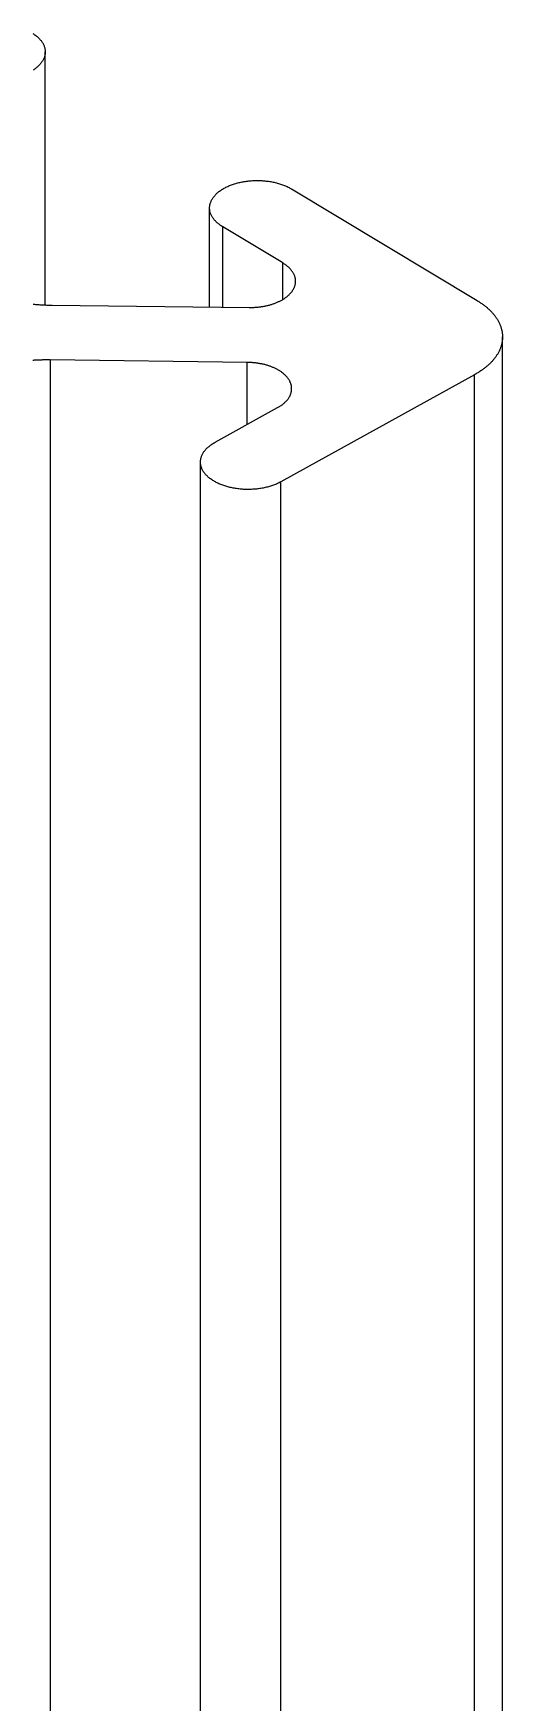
# Model space of a CAD drawing. Extents: x 2.5 to 24.6, y 0.9 to 36.2.
# Drawn here: x 7.774 to 8.203, y 24.876 to 26.404 of the extents above; entities that cross this region are included whole.
import ezdxf

# ---------------------------------------------------------------- set-up
doc = ezdxf.new("R2010")
doc.units = 0
doc.layers.get('0').update_dxf_attribs({"linetype": 'CONTINUOUS'})
doc.layers.add('RAILS', color=254, linetype='CONTINUOUS')

# ---------------------------------------------------------------- blocks, each defined once
blk = doc.blocks.new('A$C41153C96')
at = {"color": 0, "linetype": 'CONTINUOUS', "extrusion": (1e-16, 0.816497, 0.57735)}
for p, q in [((0.9613, 19.6096), (0.9613, 19.8413)), ((1.1866, 19.7158), (1.3565, 19.6135)), ((1.1117, 19.6077), (1.1117, 19.6984)), ((1.1787, 19.648), (1.1238, 19.681)), ((1.1238, 19.6075), (1.1238, 19.681)), ((1.1787, 19.6146), (1.1787, 19.648)), ((0.9677, 19.6094), (1.1477, 19.6072)), ((1.3796, 5.2712), (1.3796, 19.5803)), ((1.1459, 19.557), (0.9658, 19.5592)), ((0.9658, 19.5592), (0.9658, 5.0421)), ((1.1459, 19.5), (1.1459, 19.557)), ((1.3541, 19.5457), (1.1769, 19.4476)), ((1.3541, 5.257), (1.3541, 19.5457)), ((1.1167, 19.4839), (1.1739, 19.5156)), ((1.1033, 5.1182), (1.1033, 19.4657)), ((1.1769, 5.1589), (1.1769, 19.4476))]:
    blk.add_line(p, q, dxfattribs=at)
at = {"color": 0, "linetype": 'CONTINUOUS'}
for points in [[(0.9499, 19.8582, 0), (0.9506, 19.8578, 0), (0.9513, 19.8573, 0), (0.9519, 19.8568, 0), (0.9526, 19.8563, 0), (0.9532, 19.8558, 0), (0.9538, 19.8553, 0), (0.9544, 19.8548, 0), (0.955, 19.8543, 0), (0.9555, 19.8538, 0), (0.956, 19.8532, 0), (0.9565, 19.8527, 0), (0.957, 19.8521, 0), (0.9575, 19.8516, 0), (0.9579, 19.851, 0), (0.9583, 19.8504, 0), (0.9587, 19.8499, 0), (0.959, 19.8493, 0), (0.9593, 19.8487, 0), (0.9596, 19.8481, 0), (0.9599, 19.8475, 0), (0.9602, 19.8469, 0), (0.9604, 19.8463, 0), (0.9606, 19.8457, 0), (0.9608, 19.8451, 0), (0.9609, 19.8445, 0), (0.961, 19.8439, 0), (0.9611, 19.8433, 0), (0.9612, 19.8426, 0), (0.9612, 19.842, 0), (0.9613, 19.8414, 0), (0.9612, 19.8408, 0), (0.9612, 19.8402, 0), (0.9611, 19.8396, 0), (0.9611, 19.8389, 0), (0.9609, 19.8383, 0), (0.9608, 19.8377, 0), (0.9606, 19.8371, 0), (0.9605, 19.8365, 0), (0.9602, 19.8359, 0), (0.96, 19.8353, 0), (0.9597, 19.8347, 0), (0.9594, 19.8341, 0), (0.9591, 19.8335, 0), (0.9588, 19.8329, 0), (0.9584, 19.8324, 0), (0.958, 19.8318, 0), (0.9576, 19.8312, 0), (0.9571, 19.8307, 0), (0.9567, 19.8301, 0), (0.9562, 19.8296, 0), (0.9557, 19.829, 0), (0.9551, 19.8285, 0), (0.9546, 19.828, 0), (0.954, 19.8274, 0), (0.9534, 19.8269, 0), (0.9528, 19.8264, 0), (0.9521, 19.8259, 0), (0.9515, 19.8255, 0), (0.9508, 19.825, 0), (0.9501, 19.8245, 0)], [(1.1238, 19.681, 0), (1.1231, 19.6815, 0), (1.1223, 19.6819, 0), (1.1217, 19.6824, 0), (1.121, 19.6829, 0), (1.1203, 19.6834, 0), (1.1197, 19.6839, 0), (1.1191, 19.6844, 0), (1.1185, 19.6849, 0), (1.118, 19.6854, 0), (1.1174, 19.6859, 0), (1.1169, 19.6865, 0), (1.1164, 19.687, 0), (1.1159, 19.6876, 0), (1.1155, 19.6881, 0), (1.1151, 19.6887, 0), (1.1147, 19.6893, 0), (1.1143, 19.6898, 0), (1.1139, 19.6904, 0), (1.1136, 19.691, 0), (1.1133, 19.6916, 0), (1.113, 19.6922, 0), (1.1128, 19.6928, 0), (1.1125, 19.6934, 0), (1.1123, 19.694, 0), (1.1122, 19.6946, 0), (1.112, 19.6952, 0), (1.1119, 19.6958, 0), (1.1118, 19.6965, 0), (1.1118, 19.6971, 0), (1.1117, 19.6977, 0), (1.1117, 19.6983, 0), (1.1117, 19.6989, 0), (1.1117, 19.6995, 0), (1.1118, 19.7001, 0), (1.1119, 19.7008, 0), (1.112, 19.7014, 0), (1.1121, 19.702, 0), (1.1123, 19.7026, 0), (1.1125, 19.7032, 0), (1.1127, 19.7038, 0), (1.113, 19.7044, 0), (1.1132, 19.705, 0), (1.1135, 19.7056, 0), (1.1138, 19.7062, 0), (1.1142, 19.7068, 0), (1.1145, 19.7073, 0), (1.1149, 19.7079, 0), (1.1154, 19.7085, 0), (1.1158, 19.709, 0), (1.1163, 19.7096, 0), (1.1167, 19.7102, 0), (1.1173, 19.7107, 0), (1.1178, 19.7112, 0), (1.1183, 19.7118, 0), (1.1189, 19.7123, 0), (1.1195, 19.7128, 0), (1.1201, 19.7133, 0), (1.1208, 19.7138, 0), (1.1215, 19.7143, 0), (1.1221, 19.7147, 0), (1.1228, 19.7152, 0), (1.1236, 19.7156, 0), (1.1243, 19.7161, 0), (1.1251, 19.7165, 0), (1.1259, 19.7169, 0), (1.1266, 19.7173, 0), (1.1275, 19.7177, 0), (1.1283, 19.7181, 0), (1.1291, 19.7185, 0), (1.13, 19.7189, 0), (1.1309, 19.7192, 0), (1.1318, 19.7196, 0), (1.1327, 19.7199, 0), (1.1336, 19.7202, 0), (1.1345, 19.7205, 0), (1.1355, 19.7208, 0), (1.1364, 19.7211, 0), (1.1374, 19.7213, 0), (1.1384, 19.7216, 0), (1.1394, 19.7218, 0), (1.1404, 19.722, 0), (1.1414, 19.7222, 0), (1.1424, 19.7224, 0), (1.1434, 19.7226, 0), (1.1445, 19.7227, 0), (1.1455, 19.7229, 0), (1.1465, 19.723, 0), (1.1476, 19.7231, 0), (1.1486, 19.7232, 0), (1.1497, 19.7233, 0), (1.1508, 19.7234, 0), (1.1518, 19.7234, 0), (1.1529, 19.7235, 0), (1.154, 19.7235, 0), (1.155, 19.7235, 0), (1.1561, 19.7235, 0), (1.1572, 19.7235, 0), (1.1582, 19.7234, 0), (1.1593, 19.7234, 0), (1.1603, 19.7233, 0), (1.1614, 19.7232, 0), (1.1625, 19.7232, 0), (1.1635, 19.723, 0), (1.1646, 19.7229, 0), (1.1656, 19.7228, 0), (1.1666, 19.7226, 0), (1.1677, 19.7225, 0), (1.1687, 19.7223, 0), (1.1697, 19.7221, 0), (1.1707, 19.7219, 0), (1.1717, 19.7216, 0), (1.1727, 19.7214, 0), (1.1736, 19.7211, 0), (1.1746, 19.7209, 0), (1.1756, 19.7206, 0), (1.1765, 19.7203, 0), (1.1774, 19.72, 0), (1.1783, 19.7197, 0), (1.1792, 19.7193, 0), (1.1801, 19.719, 0), (1.181, 19.7186, 0), (1.1818, 19.7182, 0), (1.1827, 19.7179, 0), (1.1835, 19.7175, 0), (1.1843, 19.7171, 0), (1.1851, 19.7166, 0), (1.1858, 19.7162, 0), (1.1866, 19.7158, 0)], [(1.1477, 19.6072, 0), (1.1485, 19.6072, 0), (1.1492, 19.6072, 0), (1.15, 19.6072, 0), (1.1508, 19.6073, 0), (1.1515, 19.6073, 0), (1.1523, 19.6073, 0), (1.1531, 19.6074, 0), (1.1538, 19.6074, 0), (1.1546, 19.6075, 0), (1.1554, 19.6075, 0), (1.1561, 19.6076, 0), (1.1569, 19.6077, 0), (1.1576, 19.6078, 0), (1.1584, 19.6079, 0), (1.1591, 19.608, 0), (1.1599, 19.6081, 0), (1.1606, 19.6082, 0), (1.1613, 19.6084, 0), (1.1621, 19.6085, 0), (1.1628, 19.6087, 0), (1.1635, 19.6088, 0), (1.1642, 19.609, 0), (1.1649, 19.6091, 0), (1.1656, 19.6093, 0), (1.1663, 19.6095, 0), (1.167, 19.6097, 0), (1.1677, 19.6099, 0), (1.1684, 19.6101, 0), (1.169, 19.6103, 0), (1.1697, 19.6105, 0), (1.1704, 19.6108, 0), (1.171, 19.611, 0), (1.1717, 19.6112, 0), (1.1723, 19.6115, 0), (1.1729, 19.6118, 0), (1.1736, 19.612, 0), (1.1742, 19.6123, 0), (1.1748, 19.6126, 0), (1.1753, 19.6128, 0), (1.1759, 19.6131, 0), (1.1765, 19.6134, 0), (1.1771, 19.6137, 0), (1.1776, 19.614, 0), (1.1782, 19.6143, 0), (1.1787, 19.6147, 0), (1.1792, 19.615, 0), (1.1798, 19.6153, 0), (1.1803, 19.6156, 0), (1.1807, 19.616, 0), (1.1812, 19.6163, 0), (1.1817, 19.6167, 0), (1.1822, 19.617, 0), (1.1826, 19.6174, 0), (1.1831, 19.6178, 0), (1.1835, 19.6181, 0), (1.1839, 19.6185, 0), (1.1843, 19.6189, 0), (1.1847, 19.6193, 0), (1.1851, 19.6196, 0), (1.1854, 19.62, 0), (1.1858, 19.6204, 0), (1.1861, 19.6208, 0), (1.1865, 19.6212, 0), (1.1868, 19.6216, 0), (1.1871, 19.622, 0), (1.1874, 19.6224, 0), (1.1876, 19.6229, 0), (1.1879, 19.6233, 0), (1.1882, 19.6237, 0), (1.1884, 19.6241, 0), (1.1886, 19.6245, 0), (1.1888, 19.625, 0), (1.189, 19.6254, 0), (1.1892, 19.6258, 0), (1.1894, 19.6263, 0), (1.1895, 19.6267, 0), (1.1897, 19.6271, 0), (1.1898, 19.6276, 0), (1.1899, 19.628, 0), (1.19, 19.6284, 0), (1.1901, 19.6289, 0), (1.1901, 19.6293, 0), (1.1902, 19.6298, 0), (1.1902, 19.6302, 0), (1.1903, 19.6307, 0), (1.1903, 19.6311, 0), (1.1903, 19.6315, 0), (1.1903, 19.632, 0), (1.1902, 19.6324, 0), (1.1902, 19.6329, 0), (1.1901, 19.6333, 0), (1.1901, 19.6338, 0), (1.19, 19.6342, 0), (1.1899, 19.6346, 0), (1.1898, 19.6351, 0), (1.1896, 19.6355, 0), (1.1895, 19.6359, 0), (1.1893, 19.6364, 0), (1.1892, 19.6368, 0), (1.189, 19.6372, 0), (1.1888, 19.6377, 0), (1.1886, 19.6381, 0), (1.1884, 19.6385, 0), (1.1881, 19.6389, 0), (1.1879, 19.6394, 0), (1.1876, 19.6398, 0), (1.1873, 19.6402, 0), (1.187, 19.6406, 0), (1.1867, 19.641, 0), (1.1864, 19.6414, 0), (1.1861, 19.6418, 0), (1.1858, 19.6422, 0), (1.1854, 19.6426, 0), (1.185, 19.643, 0), (1.1847, 19.6434, 0), (1.1843, 19.6438, 0), (1.1839, 19.6441, 0), (1.1834, 19.6445, 0), (1.183, 19.6449, 0), (1.1826, 19.6452, 0), (1.1821, 19.6456, 0), (1.1817, 19.646, 0), (1.1812, 19.6463, 0), (1.1807, 19.6466, 0), (1.1802, 19.647, 0), (1.1797, 19.6473, 0), (1.1792, 19.6476, 0), (1.1787, 19.648, 0)], [(0.9501, 19.6103, 0), (0.9509, 19.6103, 0), (0.9516, 19.6102, 0), (0.9524, 19.6101, 0), (0.9531, 19.6101, 0), (0.9539, 19.61, 0), (0.9547, 19.6099, 0), (0.9554, 19.6099, 0), (0.9562, 19.6098, 0), (0.9569, 19.6098, 0), (0.9577, 19.6097, 0), (0.9585, 19.6097, 0), (0.9592, 19.6097, 0), (0.96, 19.6096, 0), (0.9608, 19.6096, 0), (0.9615, 19.6096, 0), (0.9623, 19.6095, 0), (0.9631, 19.6095, 0), (0.9638, 19.6095, 0), (0.9646, 19.6095, 0), (0.9654, 19.6094, 0), (0.9661, 19.6094, 0), (0.9669, 19.6094, 0), (0.9677, 19.6094, 0)], [(1.3565, 19.6135, 0), (1.3572, 19.6131, 0), (1.3579, 19.6126, 0), (1.3586, 19.6122, 0), (1.3593, 19.6117, 0), (1.3599, 19.6113, 0), (1.3606, 19.6109, 0), (1.3612, 19.6104, 0), (1.3619, 19.6099, 0), (1.3625, 19.6095, 0), (1.3631, 19.609, 0), (1.3637, 19.6085, 0), (1.3643, 19.6081, 0), (1.3649, 19.6076, 0), (1.3655, 19.6071, 0), (1.366, 19.6066, 0), (1.3666, 19.6061, 0), (1.3671, 19.6056, 0), (1.3677, 19.6051, 0), (1.3682, 19.6046, 0), (1.3687, 19.6041, 0), (1.3692, 19.6036, 0), (1.3697, 19.6031, 0), (1.3701, 19.6025, 0), (1.3706, 19.602, 0), (1.3711, 19.6015, 0), (1.3715, 19.601, 0), (1.372, 19.6004, 0), (1.3724, 19.5999, 0), (1.3728, 19.5994, 0), (1.3732, 19.5988, 0), (1.3736, 19.5983, 0), (1.3739, 19.5977, 0), (1.3743, 19.5972, 0), (1.3747, 19.5966, 0), (1.375, 19.5961, 0), (1.3753, 19.5955, 0), (1.3757, 19.595, 0), (1.376, 19.5944, 0), (1.3762, 19.5938, 0), (1.3765, 19.5933, 0), (1.3768, 19.5927, 0), (1.3771, 19.5921, 0), (1.3773, 19.5916, 0), (1.3775, 19.591, 0), (1.3778, 19.5904, 0), (1.378, 19.5898, 0), (1.3782, 19.5893, 0), (1.3783, 19.5887, 0), (1.3785, 19.5881, 0), (1.3787, 19.5875, 0), (1.3788, 19.5869, 0), (1.3789, 19.5864, 0), (1.3791, 19.5858, 0), (1.3792, 19.5852, 0), (1.3793, 19.5846, 0), (1.3794, 19.584, 0), (1.3794, 19.5834, 0), (1.3795, 19.5828, 0), (1.3796, 19.5823, 0), (1.3796, 19.5817, 0), (1.3796, 19.5811, 0), (1.3796, 19.5805, 0), (1.3796, 19.5799, 0), (1.3796, 19.5793, 0), (1.3796, 19.5787, 0), (1.3795, 19.5781, 0), (1.3795, 19.5776, 0), (1.3794, 19.577, 0), (1.3793, 19.5764, 0), (1.3793, 19.5758, 0), (1.3791, 19.5752, 0), (1.379, 19.5746, 0), (1.3789, 19.574, 0), (1.3788, 19.5735, 0), (1.3786, 19.5729, 0), (1.3784, 19.5723, 0), (1.3783, 19.5717, 0), (1.3781, 19.5711, 0), (1.3779, 19.5706, 0), (1.3777, 19.57, 0), (1.3774, 19.5694, 0), (1.3772, 19.5688, 0), (1.3769, 19.5683, 0), (1.3767, 19.5677, 0), (1.3764, 19.5671, 0), (1.3761, 19.5666, 0), (1.3758, 19.566, 0), (1.3755, 19.5655, 0), (1.3752, 19.5649, 0), (1.3749, 19.5643, 0), (1.3745, 19.5638, 0), (1.3742, 19.5632, 0), (1.3738, 19.5627, 0), (1.3734, 19.5621, 0), (1.373, 19.5616, 0), (1.3726, 19.5611, 0), (1.3722, 19.5605, 0), (1.3718, 19.56, 0), (1.3713, 19.5595, 0), (1.3709, 19.5589, 0), (1.3704, 19.5584, 0), (1.37, 19.5579, 0), (1.3695, 19.5574, 0), (1.369, 19.5568, 0), (1.3685, 19.5563, 0), (1.368, 19.5558, 0), (1.3674, 19.5553, 0), (1.3669, 19.5548, 0), (1.3664, 19.5543, 0), (1.3658, 19.5538, 0), (1.3652, 19.5534, 0), (1.3646, 19.5529, 0), (1.3641, 19.5524, 0), (1.3635, 19.5519, 0), (1.3629, 19.5514, 0), (1.3622, 19.551, 0), (1.3616, 19.5505, 0), (1.361, 19.5501, 0), (1.3603, 19.5496, 0), (1.3597, 19.5491, 0), (1.359, 19.5487, 0), (1.3583, 19.5483, 0), (1.3576, 19.5478, 0), (1.3569, 19.5474, 0), (1.3562, 19.547, 0), (1.3555, 19.5466, 0), (1.3548, 19.5461, 0), (1.3541, 19.5457, 0)], [(0.9658, 19.5592, 0), (0.9651, 19.5592, 0), (0.9643, 19.5592, 0), (0.9635, 19.5592, 0), (0.9628, 19.5592, 0), (0.962, 19.5592, 0), (0.9612, 19.5592, 0), (0.9605, 19.5592, 0), (0.9597, 19.5592, 0), (0.9589, 19.5592, 0), (0.9582, 19.5591, 0), (0.9574, 19.5591, 0), (0.9566, 19.5591, 0), (0.9559, 19.5591, 0), (0.9551, 19.559, 0), (0.9543, 19.559, 0), (0.9536, 19.559, 0), (0.9528, 19.5589, 0), (0.952, 19.5589, 0), (0.9513, 19.5589, 0), (0.9505, 19.5588, 0), (0.9498, 19.5588, 0)], [(1.1739, 19.5156, 0), (1.1744, 19.5159, 0), (1.175, 19.5162, 0), (1.1755, 19.5165, 0), (1.176, 19.5168, 0), (1.1765, 19.5172, 0), (1.177, 19.5175, 0), (1.1775, 19.5178, 0), (1.178, 19.5182, 0), (1.1785, 19.5185, 0), (1.1789, 19.5189, 0), (1.1794, 19.5193, 0), (1.1798, 19.5196, 0), (1.1802, 19.52, 0), (1.1806, 19.5204, 0), (1.181, 19.5208, 0), (1.1814, 19.5211, 0), (1.1818, 19.5215, 0), (1.1821, 19.5219, 0), (1.1825, 19.5223, 0), (1.1828, 19.5227, 0), (1.1831, 19.5231, 0), (1.1834, 19.5235, 0), (1.1837, 19.5239, 0), (1.184, 19.5244, 0), (1.1843, 19.5248, 0), (1.1845, 19.5252, 0), (1.1847, 19.5256, 0), (1.185, 19.526, 0), (1.1852, 19.5265, 0), (1.1854, 19.5269, 0), (1.1856, 19.5273, 0), (1.1858, 19.5277, 0), (1.1859, 19.5282, 0), (1.1861, 19.5286, 0), (1.1862, 19.5291, 0), (1.1863, 19.5295, 0), (1.1864, 19.5299, 0), (1.1865, 19.5304, 0), (1.1866, 19.5308, 0), (1.1866, 19.5313, 0), (1.1867, 19.5317, 0), (1.1867, 19.5321, 0), (1.1867, 19.5326, 0), (1.1867, 19.533, 0), (1.1867, 19.5335, 0), (1.1867, 19.5339, 0), (1.1867, 19.5344, 0), (1.1866, 19.5348, 0), (1.1865, 19.5352, 0), (1.1865, 19.5357, 0), (1.1864, 19.5361, 0), (1.1863, 19.5366, 0), (1.1861, 19.537, 0), (1.186, 19.5374, 0), (1.1859, 19.5379, 0), (1.1857, 19.5383, 0), (1.1855, 19.5387, 0), (1.1853, 19.5392, 0), (1.1851, 19.5396, 0), (1.1849, 19.54, 0), (1.1847, 19.5404, 0), (1.1844, 19.5409, 0), (1.1842, 19.5413, 0), (1.1839, 19.5417, 0), (1.1836, 19.5421, 0), (1.1833, 19.5425, 0), (1.183, 19.5429, 0), (1.1827, 19.5433, 0), (1.1823, 19.5437, 0), (1.182, 19.5441, 0), (1.1816, 19.5445, 0), (1.1812, 19.5449, 0), (1.1808, 19.5453, 0), (1.1804, 19.5456, 0), (1.18, 19.546, 0), (1.1796, 19.5464, 0), (1.1792, 19.5468, 0), (1.1787, 19.5471, 0), (1.1783, 19.5475, 0), (1.1778, 19.5478, 0), (1.1773, 19.5482, 0), (1.1768, 19.5485, 0), (1.1763, 19.5488, 0), (1.1758, 19.5492, 0), (1.1753, 19.5495, 0), (1.1748, 19.5498, 0), (1.1742, 19.5501, 0), (1.1737, 19.5504, 0), (1.1731, 19.5507, 0), (1.1725, 19.551, 0), (1.172, 19.5513, 0), (1.1714, 19.5516, 0), (1.1708, 19.5519, 0), (1.1702, 19.5522, 0), (1.1695, 19.5524, 0), (1.1689, 19.5527, 0), (1.1683, 19.5529, 0), (1.1676, 19.5532, 0), (1.167, 19.5534, 0), (1.1663, 19.5536, 0), (1.1657, 19.5539, 0), (1.165, 19.5541, 0), (1.1643, 19.5543, 0), (1.1636, 19.5545, 0), (1.1629, 19.5547, 0), (1.1623, 19.5549, 0), (1.1616, 19.555, 0), (1.1608, 19.5552, 0), (1.1601, 19.5554, 0), (1.1594, 19.5555, 0), (1.1587, 19.5557, 0), (1.158, 19.5558, 0), (1.1572, 19.556, 0), (1.1565, 19.5561, 0), (1.1558, 19.5562, 0), (1.155, 19.5563, 0), (1.1543, 19.5564, 0), (1.1535, 19.5565, 0), (1.1528, 19.5566, 0), (1.152, 19.5567, 0), (1.1512, 19.5567, 0), (1.1505, 19.5568, 0), (1.1497, 19.5569, 0), (1.149, 19.5569, 0), (1.1482, 19.5569, 0), (1.1474, 19.557, 0), (1.1467, 19.557, 0), (1.1459, 19.557, 0)], [(1.1769, 19.4476, 0), (1.1761, 19.4472, 0), (1.1753, 19.4468, 0), (1.1745, 19.4464, 0), (1.1737, 19.446, 0), (1.1728, 19.4456, 0), (1.172, 19.4453, 0), (1.1711, 19.4449, 0), (1.1702, 19.4446, 0), (1.1693, 19.4442, 0), (1.1684, 19.4439, 0), (1.1674, 19.4436, 0), (1.1665, 19.4434, 0), (1.1655, 19.4431, 0), (1.1646, 19.4428, 0), (1.1636, 19.4426, 0), (1.1626, 19.4423, 0), (1.1616, 19.4421, 0), (1.1606, 19.4419, 0), (1.1596, 19.4417, 0), (1.1585, 19.4416, 0), (1.1575, 19.4414, 0), (1.1565, 19.4413, 0), (1.1554, 19.4411, 0), (1.1544, 19.441, 0), (1.1533, 19.4409, 0), (1.1523, 19.4408, 0), (1.1512, 19.4408, 0), (1.1501, 19.4407, 0), (1.1491, 19.4407, 0), (1.148, 19.4406, 0), (1.1469, 19.4406, 0), (1.1459, 19.4406, 0), (1.1448, 19.4407, 0), (1.1437, 19.4407, 0), (1.1427, 19.4407, 0), (1.1416, 19.4408, 0), (1.1406, 19.4409, 0), (1.1395, 19.441, 0), (1.1385, 19.4411, 0), (1.1374, 19.4412, 0), (1.1364, 19.4414, 0), (1.1353, 19.4415, 0), (1.1343, 19.4417, 0), (1.1333, 19.4419, 0), (1.1323, 19.4421, 0), (1.1313, 19.4423, 0), (1.1303, 19.4425, 0), (1.1293, 19.4427, 0), (1.1283, 19.443, 0), (1.1274, 19.4433, 0), (1.1264, 19.4435, 0), (1.1255, 19.4438, 0), (1.1246, 19.4442, 0), (1.1237, 19.4445, 0), (1.1227, 19.4448, 0), (1.1219, 19.4452, 0), (1.121, 19.4455, 0), (1.1201, 19.4459, 0), (1.1193, 19.4463, 0), (1.1185, 19.4467, 0), (1.1177, 19.4471, 0), (1.1169, 19.4475, 0), (1.1161, 19.4479, 0), (1.1154, 19.4484, 0), (1.1147, 19.4488, 0), (1.1139, 19.4493, 0), (1.1133, 19.4497, 0), (1.1126, 19.4502, 0), (1.1119, 19.4507, 0), (1.1113, 19.4512, 0), (1.1107, 19.4517, 0), (1.1101, 19.4522, 0), (1.1096, 19.4528, 0), (1.109, 19.4533, 0), (1.1085, 19.4538, 0), (1.108, 19.4544, 0), (1.1075, 19.4549, 0), (1.1071, 19.4555, 0), (1.1067, 19.456, 0), (1.1063, 19.4566, 0), (1.1059, 19.4572, 0), (1.1055, 19.4578, 0), (1.1052, 19.4584, 0), (1.1049, 19.459, 0), (1.1046, 19.4595, 0), (1.1044, 19.4601, 0), (1.1041, 19.4608, 0), (1.1039, 19.4614, 0), (1.1038, 19.462, 0), (1.1036, 19.4626, 0), (1.1035, 19.4632, 0), (1.1034, 19.4638, 0), (1.1033, 19.4644, 0), (1.1033, 19.465, 0), (1.1033, 19.4656, 0), (1.1033, 19.4663, 0), (1.1033, 19.4669, 0), (1.1034, 19.4675, 0), (1.1035, 19.4681, 0), (1.1036, 19.4687, 0), (1.1037, 19.4693, 0), (1.1039, 19.4699, 0), (1.1041, 19.4706, 0), (1.1043, 19.4712, 0), (1.1045, 19.4718, 0), (1.1048, 19.4724, 0), (1.1051, 19.4729, 0), (1.1054, 19.4735, 0), (1.1058, 19.4741, 0), (1.1061, 19.4747, 0), (1.1065, 19.4753, 0), (1.107, 19.4758, 0), (1.1074, 19.4764, 0), (1.1079, 19.477, 0), (1.1083, 19.4775, 0), (1.1089, 19.478, 0), (1.1094, 19.4786, 0), (1.1099, 19.4791, 0), (1.1105, 19.4796, 0), (1.1111, 19.4801, 0), (1.1118, 19.4806, 0), (1.1124, 19.4811, 0), (1.1131, 19.4816, 0), (1.1137, 19.4821, 0), (1.1144, 19.4825, 0), (1.1152, 19.483, 0), (1.1159, 19.4834, 0), (1.1167, 19.4839, 0)]]:
    blk.add_polyline3d(points, dxfattribs=at)

msp = doc.modelspace()

# ---------------------------------------------------------------- block references
at = {"layer": 'RAILS'}
msp.add_blockref('A$C41153C96', (6.8231, 6.546), dxfattribs=at)

doc.saveas('drawing.dxf')
